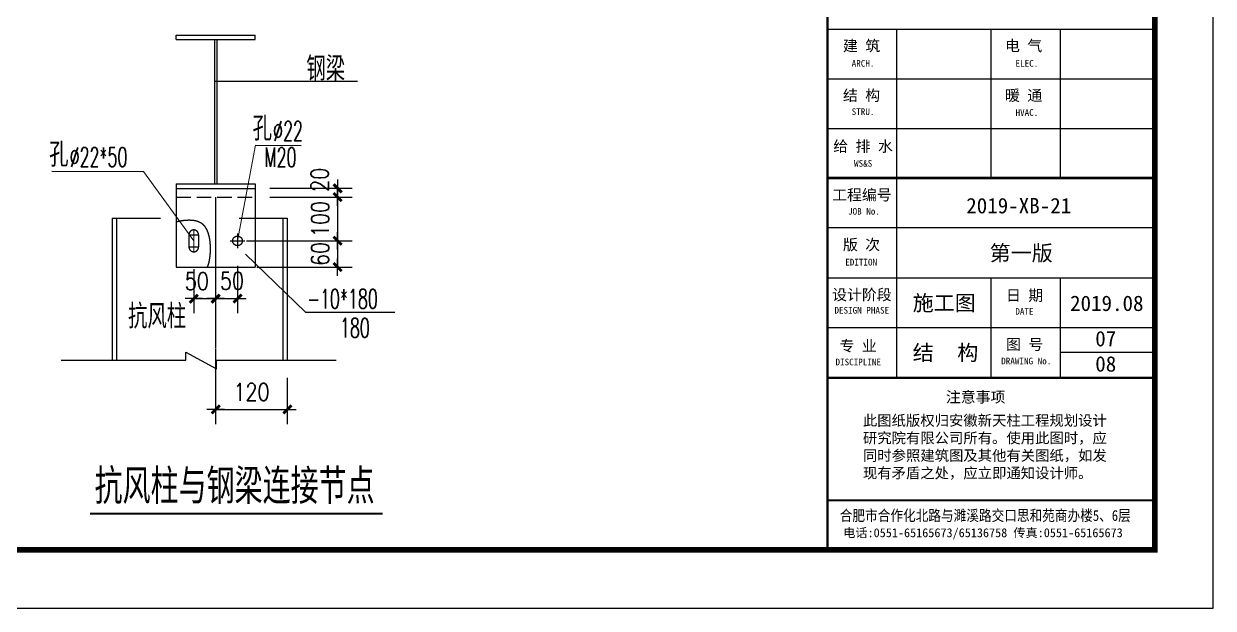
# Model space of a CAD drawing. Extents: x 40002367 to 40460080, y 192184 to 372766.
# Drawn here: x 40439701 to 40460080, y 238378 to 248394 of the extents above; entities that cross this region are included whole.
import ezdxf

# ---------------------------------------------------------------- set-up
doc = ezdxf.new("R2010")
doc.units = 0
doc.header["$LTSCALE"] = 1000
doc.header["$MEASUREMENT"] = 0
doc.linetypes.add('ACAD_ISO04W100', pattern=[30.5, 24, -3, 0.5, -3])
doc.linetypes.add('DASH', pattern=[0.35, 0.25, -0.1])
doc.layers.get('0').update_dxf_attribs({"linetype": 'CONTINUOUS'})
doc.layers.get('DEFPOINTS').update_dxf_attribs({"linetype": 'CONTINUOUS'})
for name, color, linetype in [('10', 7, 'CONTINUOUS'), ('46', 7, 'CONTINUOUS'), ('PUB_DIM', 3, 'CONTINUOUS'), ('PUB_TEXT', 7, 'CONTINUOUS'), ('PUB_TITLE', 4, 'CONTINUOUS')]:
    doc.layers.add(name, color=color, linetype=linetype)
doc.layers.add('标注线', color=7, linetype='CONTINUOUS', lineweight=13)
doc.styles.add('-黑体', font='simhei.ttf')
doc.styles.add('_HZTXT', font='txt.shx', dxfattribs={"width": 0.8, "bigfont": 'hztxt.shx'})
doc.styles.add('_SIMPLEX', font='SIMPLEX', dxfattribs={"width": 0.8})
doc.styles.add('DIM_FONT', font='SIMPLEX.shx', dxfattribs={"width": 0.8})
doc.styles.add('TQ', font='')
doc.styles.get('TQ').set_extended_font_data('SimSun')
doc.dimstyles.new('DIMN', dxfattribs={"dimtxt": 300, "dimasz": 1, "dimexe": 250, "dimexo": 300, "dimgap": 150, "dimtad": 1, "dimdec": 0, "dimzin": 0, "dimdsep": 46, "dimtxsty": 'DIM_FONT', "dimblk": '_DIMX', "dimcen": 0.09, "dimclrt": 7, "dimadec": 0, "dimazin": 0, "dimtfac": 1, "dimtdec": 0, "dimtix": 1, "dimtmove": 2, "dimatfit": 3, "dimldrblk": '_DIMX', "dimfxl": 0, "dimtolj": 1, "dimtzin": 0, "dimarcsym": 0})

# ---------------------------------------------------------------- blocks, each defined once
blk = doc.blocks.new('_DIMX')
blk.add_line((-150, 0), (150, 0))
at = {"const_width": 50}
blk.add_lwpolyline([(-70, -70), (70, 70)], dxfattribs=at)
blk = doc.blocks.new('*D106')
at = {"layer": 'DEFPOINTS', "color": 0, "transparency": 16777216}
for p in [(40443216, 244674), (40443391, 244224), (40445078, 244224)]:
    blk.add_point(p, dxfattribs=at)
at = {"layer": 'PUB_DIM', "color": 0, "lineweight": -2, "transparency": 16777216}
for p, q in [((40443516, 244674), (40445328, 244674)), ((40445078, 244675), (40445078, 244676)), ((40445078, 244674), (40445078, 244224)), ((40443691, 244224), (40445328, 244224)), ((40445078, 244223), (40445078, 244222))]:
    blk.add_line(p, q, dxfattribs=at)
for p, rotation in [((40445078, 244674), 270), ((40445078, 244224), 90)]:
    blk.add_blockref('_DIMX', p, dxfattribs=dict(at, rotation=rotation))
at = {"layer": 'PUB_DIM', "color": 7, "transparency": 16777216, "insert": (40444778, 244449), "char_height": 300, "attachment_point": 5, "rotation": 90, "style": 'DIM_FONT'}
blk.add_mtext('\\A1;60', dxfattribs=at)
blk = doc.blocks.new('*D107')
at = {"layer": 'DEFPOINTS', "color": 0, "transparency": 16777216}
for p in [(40443616, 245424), (40443216, 244674), (40445078, 244674)]:
    blk.add_point(p, dxfattribs=at)
at = {"layer": 'PUB_DIM', "color": 0, "lineweight": -2, "transparency": 16777216}
for p, q in [((40443916, 245424), (40445328, 245424)), ((40445078, 245425), (40445078, 245426)), ((40445078, 245424), (40445078, 244674)), ((40443516, 244674), (40445328, 244674)), ((40445078, 244673), (40445078, 244672))]:
    blk.add_line(p, q, dxfattribs=at)
for p, rotation in [((40445078, 245424), 270), ((40445078, 244674), 90)]:
    blk.add_blockref('_DIMX', p, dxfattribs=dict(at, rotation=rotation))
at = {"layer": 'PUB_DIM', "color": 7, "transparency": 16777216, "insert": (40444778, 245049), "char_height": 300, "attachment_point": 5, "rotation": 90, "style": 'DIM_FONT'}
blk.add_mtext('\\A1;100', dxfattribs=at)
blk = doc.blocks.new('*D108')
at = {"layer": 'DEFPOINTS', "color": 0, "transparency": 16777216}
for p in [(40443616, 245574), (40443616, 245424), (40445078, 245424)]:
    blk.add_point(p, dxfattribs=at)
at = {"layer": 'PUB_DIM', "color": 0, "lineweight": -2, "transparency": 16777216}
for p, q in [((40443916, 245574), (40445328, 245574)), ((40445078, 245575), (40445078, 245576)), ((40445078, 245574), (40445078, 245424)), ((40443916, 245424), (40445328, 245424)), ((40445078, 245423), (40445078, 245422))]:
    blk.add_line(p, q, dxfattribs=at)
for p, rotation in [((40445078, 245574), 270), ((40445078, 245424), 90)]:
    blk.add_blockref('_DIMX', p, dxfattribs=dict(at, rotation=rotation))
at = {"layer": 'PUB_DIM', "color": 7, "transparency": 16777216, "insert": (40444771, 245720), "char_height": 300, "attachment_point": 5, "rotation": 90, "style": 'DIM_FONT'}
blk.add_mtext('\\A1;20', dxfattribs=at)
blk = doc.blocks.new('ly')
at = {"layer": 'PUB_TEXT', "insert": (-5884, 1715), "char_height": 212, "width": 5144.75, "attachment_point": 1, "style": 'TQ'}
blk.add_mtext('\\pt576;此图纸版权归安徽新天柱工程规划设计研究院有限公司所有。使用此图时，应同时参照建筑图及其他有关图纸，如发现有矛盾之处，应立即通知设计师。', dxfattribs=at)
blk = doc.blocks.new('tk0')
at = {"layer": 'PUB_TEXT'}
for p, q in [((32861287, -1281267), (32861287, -1280292)), ((32861292, -1281268), (32859731, -1281268))]:
    blk.add_line(p, q, dxfattribs=at)
at = {"layer": 'PUB_TITLE'}
for p, q in [((32850067, -1263423), (32861287, -1263423)), ((32852446, -1268523), (32852446, -1263423)), ((32855676, -1268523), (32855676, -1263423)), ((32858056, -1268523), (32858056, -1263423)), ((32850067, -1265123), (32861287, -1265123)), ((32850067, -1266823), (32861287, -1266823)), ((32852447, -1275368), (32852447, -1268523)), ((32850067, -1270223), (32861287, -1270223)), ((32850067, -1271946), (32861287, -1271946)), ((32855676, -1275368), (32855676, -1271946)), ((32858056, -1275368), (32858056, -1271946)), ((32850067, -1273646), (32861321, -1273646)), ((32861287, -1274507), (32858056, -1274507))]:
    blk.add_line(p, q, dxfattribs=at)
at = {"layer": 'PUB_TITLE', "lineweight": 40}
for p, q in [((32850067, -1268523), (32861287, -1268523)), ((32850067, -1279567), (32861287, -1279567))]:
    blk.add_line(p, q, dxfattribs=at)
at = {"layer": 'PUB_TITLE', "lineweight": 40, "const_width": 85}
for points in [[(32850067, -1201267), (32850067, -1281267)], [(32850067, -1275368), (32861232, -1275368)]]:
    blk.add_lwpolyline(points, dxfattribs=at)
at = {"layer": 'PUB_TITLE', "const_width": 85}
blk.add_lwpolyline([(32850067, -1268523), (32861287, -1268523)], dxfattribs=at)
at = {"layer": 'PUB_TEXT', "xscale": 1.700000002980232, "yscale": 1.700000002980232, "zscale": 1.700000002980232}
blk.add_blockref('ly', (32861287, -1279567), dxfattribs=at)
at = {"layer": '46', "linetype": 'Continuous', "style": '-黑体'}
for s, height, p in [('2019-XB-21', 528.7, (32854824, -1269734)), ('第一版', 528.7, (32855625, -1271359)), ('施工图', 528.7, (32852988, -1273068)), ('2019.08', 528.7, (32858381, -1273080)), ('结', 529, (32852988, -1274773)), ('构', 529, (32854517, -1274773))]:
    blk.add_text(s, height=height, dxfattribs=at).set_placement(p)
at = {"layer": 'PUB_TEXT', "style": 'TQ'}
for s, height, p in [(' 工程编号', 374, (32849973, -1269288)), ('      JOB No.', 229.5, (32849836, -1269778)), ('  版 次', 374, (32850089, -1270993)), ('     EDITION', 229.5, (32849896, -1271521)), (' 设计阶段', 374, (32849973, -1272709)), ('日 期', 374, (32856186, -1272730)), ('     DESIGN PHASE', 229.5, (32849526, -1273170)), ('         DATE', 229.5, (32855101, -1273208)), ('  专 业', 374, (32849973, -1274462)), ('图 号', 374, (32856186, -1274413)), ('     DISCIPLINE', 229.5, (32849562, -1274943)), ('     DRAWING No.', 229.5, (32855241, -1274909)), ('注意事项', 374, (32854126, -1276215)), ('电话:0551-65165673/65136758 传真:0551-65165673', 306, (32850607, -1280833))]:
    blk.add_text(s, height=height, dxfattribs=at).set_placement(p)
at = {"layer": 'PUB_TEXT', "style": 'TQ', "width": 0.85}
blk.add_text('合肥市合作化北路与濉溪路交口思和苑商办楼5、6层 ', height=374, dxfattribs=at).set_placement((32850490, -1280276))
at = {"layer": 'PUB_TEXT', "attachment_point": 1, "style": 'TQ'}
for s, insert, char_height, width in [('建 筑', (32850598, -1263802), 374, 4012), ('电 气', (32856153, -1263802), 374, 4012), ('   ARCH.', (32850429, -1264477), 229.5, 4799.1), ('   ELEC.', (32856044, -1264477), 229.5, 4799.1), ('结 构', (32850598, -1265502), 374, 4012), ('暖 通', (32856153, -1265502), 374, 4012), ('   STRU.', (32850429, -1266133), 229.5, 4799.1), ('   HVAC.', (32856044, -1266163), 229.5, 4799.1), ('给 排 水', (32850268, -1267245), 374, 4447.2), ('   WS&S', (32850510, -1267906), 229.5, 4882.4)]:
    blk.add_mtext(s, dxfattribs=dict(at, insert=insert, char_height=char_height, width=width))

msp = doc.modelspace()

# ---------------------------------------------------------------- linework, layer by layer
at = {"linetype": 'ACAD_ISO04W100'}
for p, q in [((40442312.9, 248123.6), (40442312.9, 248198.6)), ((40442312.9, 248198.6), (40443662.9, 248198.6)), ((40442312.9, 248123.6), (40443662.9, 248123.6)), ((40442965.4, 248123.6), (40442965.4, 245648.6)), ((40443010.4, 248123.6), (40443010.4, 245648.6)), ((40443662.9, 248123.6), (40443662.9, 248198.6)), ((40442312.9, 245648.6), (40443662.9, 245648.6)), ((40442312.9, 245648.6), (40442312.9, 245573.6)), ((40442312.9, 245573.6), (40442312.9, 244223.6)), ((40442312.9, 245573.6), (40443662.9, 245573.6)), ((40443662.9, 245648.6), (40443662.9, 245573.6)), ((40443662.9, 245573.6), (40443662.9, 244223.6)), ((40442987.9, 245423.6), (40442987.9, 242842.6)), ((40441215.7, 245065.3), (40441215.7, 242626.3)), ((40441215.7, 245065.3), (40442040.7, 245065.3)), ((40441290.7, 245065.3), (40441290.7, 242626.3)), ((40443390.7, 245065.3), (40444215.7, 245065.3)), ((40444140.7, 245065.3), (40444140.7, 242626.3)), ((40444215.7, 245065.3), (40444215.7, 242626.3)), ((40442530.4, 244778.6), (40442530.4, 244568.6)), ((40442530.4, 244778.6), (40442695.4, 244778.6)), ((40442695.4, 244778.6), (40442695.4, 244568.6)), ((40443362.9, 244799.4), (40443362.9, 244547.7)), ((40442530.4, 244568.6), (40442695.4, 244568.6)), ((40443237.1, 244673.6), (40443488.8, 244673.6)), ((40442312.9, 244223.6), (40443662.9, 244223.6)), ((40442474.7, 242763.4), (40443002.2, 242480.7)), ((40442474.7, 242626.3), (40442474.7, 242763.4)), ((40440342.8, 242626.3), (40442474.7, 242626.3)), ((40443002.2, 242480.7), (40443002.2, 242626.3)), ((40443002.2, 242626.3), (40445052.1, 242626.3))]:
    msp.add_line(p, q, dxfattribs=at)
msp.add_line((40442982.1, 247409.4), (40445417.9, 247409.4))
at = {"linetype": 'DASH'}
msp.add_line((40442312.9, 245423.6), (40443662.9, 245423.6), dxfattribs=at)
at = {"linetype": 'ACAD_ISO04W100'}
msp.add_circle((40443362.9, 244673.6), 82.5, dxfattribs=at)
for centre, start, end in [((40442612.9, 244778.6), 0, 180), ((40442612.9, 244568.6), 180, 0)]:
    msp.add_arc(centre, 82.5, start, end, dxfattribs=at)
msp.add_open_spline([(40442312.9, 245001.4), (40442312.9, 245001.4), (40442997.9, 245196.9), (40442898.3, 244300.8), (40442839.3, 244223.6)], degree=3, knots=[0, 0, 0, 0, 70.1880772, 173.8947467, 173.8947467, 173.8947467, 173.8947467], dxfattribs=at)
at = {"layer": '10', "const_width": 33.7, "elevation": 675}
msp.add_lwpolyline([(40440837.3, 240000), (40445846.7, 240000)], dxfattribs=at)
at = {"layer": 'PUB_TEXT'}
for p, q in [((40443669, 246312.7), (40444454.3, 246310.1)), ((40440182.5, 245865.9, -147), (40441753.2, 245860.8, -147)), ((40444530, 243453.5, -147), (40446055.6, 243453.5, -147))]:
    msp.add_line(p, q, dxfattribs=at)
at = {"layer": 'PUB_TITLE'}
msp.add_lwpolyline([(40385779.9, 238378), (40460079.9, 238378), (40460079.9, 280378), (40385779.9, 280378)], close=True, dxfattribs=at)
at = {"layer": 'PUB_TITLE', "const_width": 100}
msp.add_lwpolyline([(40388279.9, 239378), (40459079.9, 239378), (40459079.9, 279378), (40388279.9, 279378)], close=True, dxfattribs=at)
at = {"layer": '标注线', "linetype": 'ACAD_ISO04W100'}
for p, q in [((40443669, 246312.7), (40443362.9, 244673.6)), ((40441753.2, 245860.8, -147), (40442612.9, 244673.6)), ((40442612.9, 244861.1), (40442612.9, 244486.1)), ((40444530, 243453.5, -147), (40443501.4, 244445.4))]:
    msp.add_line(p, q, dxfattribs=at)

# ---------------------------------------------------------------- block references
at = {"xscale": 0.5, "yscale": 0.5, "zscale": 0.5}
msp.add_blockref('tk0', (24028436.5, 880011.7), dxfattribs=at)

# ---------------------------------------------------------------- texts
at = {"layer": '46', "linetype": 'Continuous', "style": '-黑体'}
for s, p in [('07', (40458058.8, 242865.2)), ('08', (40458058.8, 242432.8))]:
    msp.add_text(s, height=264.33, dxfattribs=at).set_placement(p)
at = {"layer": 'PUB_TEXT', "linetype": 'ACAD_ISO04W100'}
for s, height, style, width, p in [('钢梁', 414.72, '_HZTXT', 0.8, (40444542.6, 247415, -147)), ('孔', 414.7, '_HZTXT', 0.8, (40443621.2, 246390.5)), ('%%C22', 331.78, '_SIMPLEX', 0.6, (40443972, 246390.5)), ('孔', 414.7, '_HZTXT', 0.8, (40440134.7, 245943.7, -147)), ('%%C22*50', 331.78, '_SIMPLEX', 0.6, (40440485.5, 245943.7, -147)), ('M20', 331.78, '_SIMPLEX', 0.6, (40443826.9, 245939.9)), ('-10*180', 331.78, '_SIMPLEX', 0.6, (40444554.8, 243512.9, -117.6)), ('抗风柱', 414.72, '_HZTXT', 0.8, (40441486.9, 243172.3, -147)), ('180', 331.78, '_SIMPLEX', 0.6, (40445117, 243017.5))]:
    msp.add_text(s, height=height, rotation=359.99991, dxfattribs=dict(at, style=style, width=width)).set_placement(p)
at = {"layer": 'PUB_TEXT', "style": '_HZTXT', "width": 0.8}
msp.add_text('抗风柱与钢梁连接节点', height=600, rotation=359.99991, dxfattribs=at).set_placement((40440912.7, 240165.2, -147))

# ---------------------------------------------------------------- dimensions: what is measured, and where the dimension line sits
at = {"layer": 'PUB_DIM'}
dim = msp.add_linear_dim(base=(40445078, 245423.6), p1=(40443615.7, 245573.6), p2=(40443615.7, 245423.6), angle=90, text='20', dimstyle='DIMN', dxfattribs=at)
dim.commit()
dim.dimension.update_dxf_attribs({"geometry": '*D108', "text_midpoint": (40444770.8, 245720.2), "dimtype": 160})
for base, p1, p2, text, picture, middle in [((40445078, 244673.6), (40443615.7, 245423.6), (40443216.5, 244673.6), '100', '*D107', (40444778, 245048.6)), ((40445078, 244223.6), (40443216.5, 244673.6), (40443390.7, 244223.6), '60', '*D106', (40444778, 244448.6))]:
    dim = msp.add_linear_dim(base=base, p1=p1, p2=p2, angle=90, text=text, dimstyle='DIMN', dxfattribs=at)
    dim.commit()
    dim.dimension.update_dxf_attribs({"geometry": picture, "text_midpoint": middle})
for base, p1, p2, location in [((40442987.9, 243683.5), (40442612.9, 244486.1), (40442987.9, 244486.1), (40442665, 243983.3)), ((40443362.9, 243683.5), (40442987.9, 244486.1), (40443362.9, 244547.7), (40443267.7, 243988.9))]:
    msp.add_linear_dim(base=base, p1=p1, p2=p2, location=location, text='50', dimstyle='DIMN', dxfattribs=at).render()
msp.add_linear_dim(base=(40444215.7, 241784.7), p1=(40442987.9, 243126.9), p2=(40444215.7, 242626.3), text='120', dimstyle='DIMN', dxfattribs=at).render()

doc.saveas('drawing.dxf')
